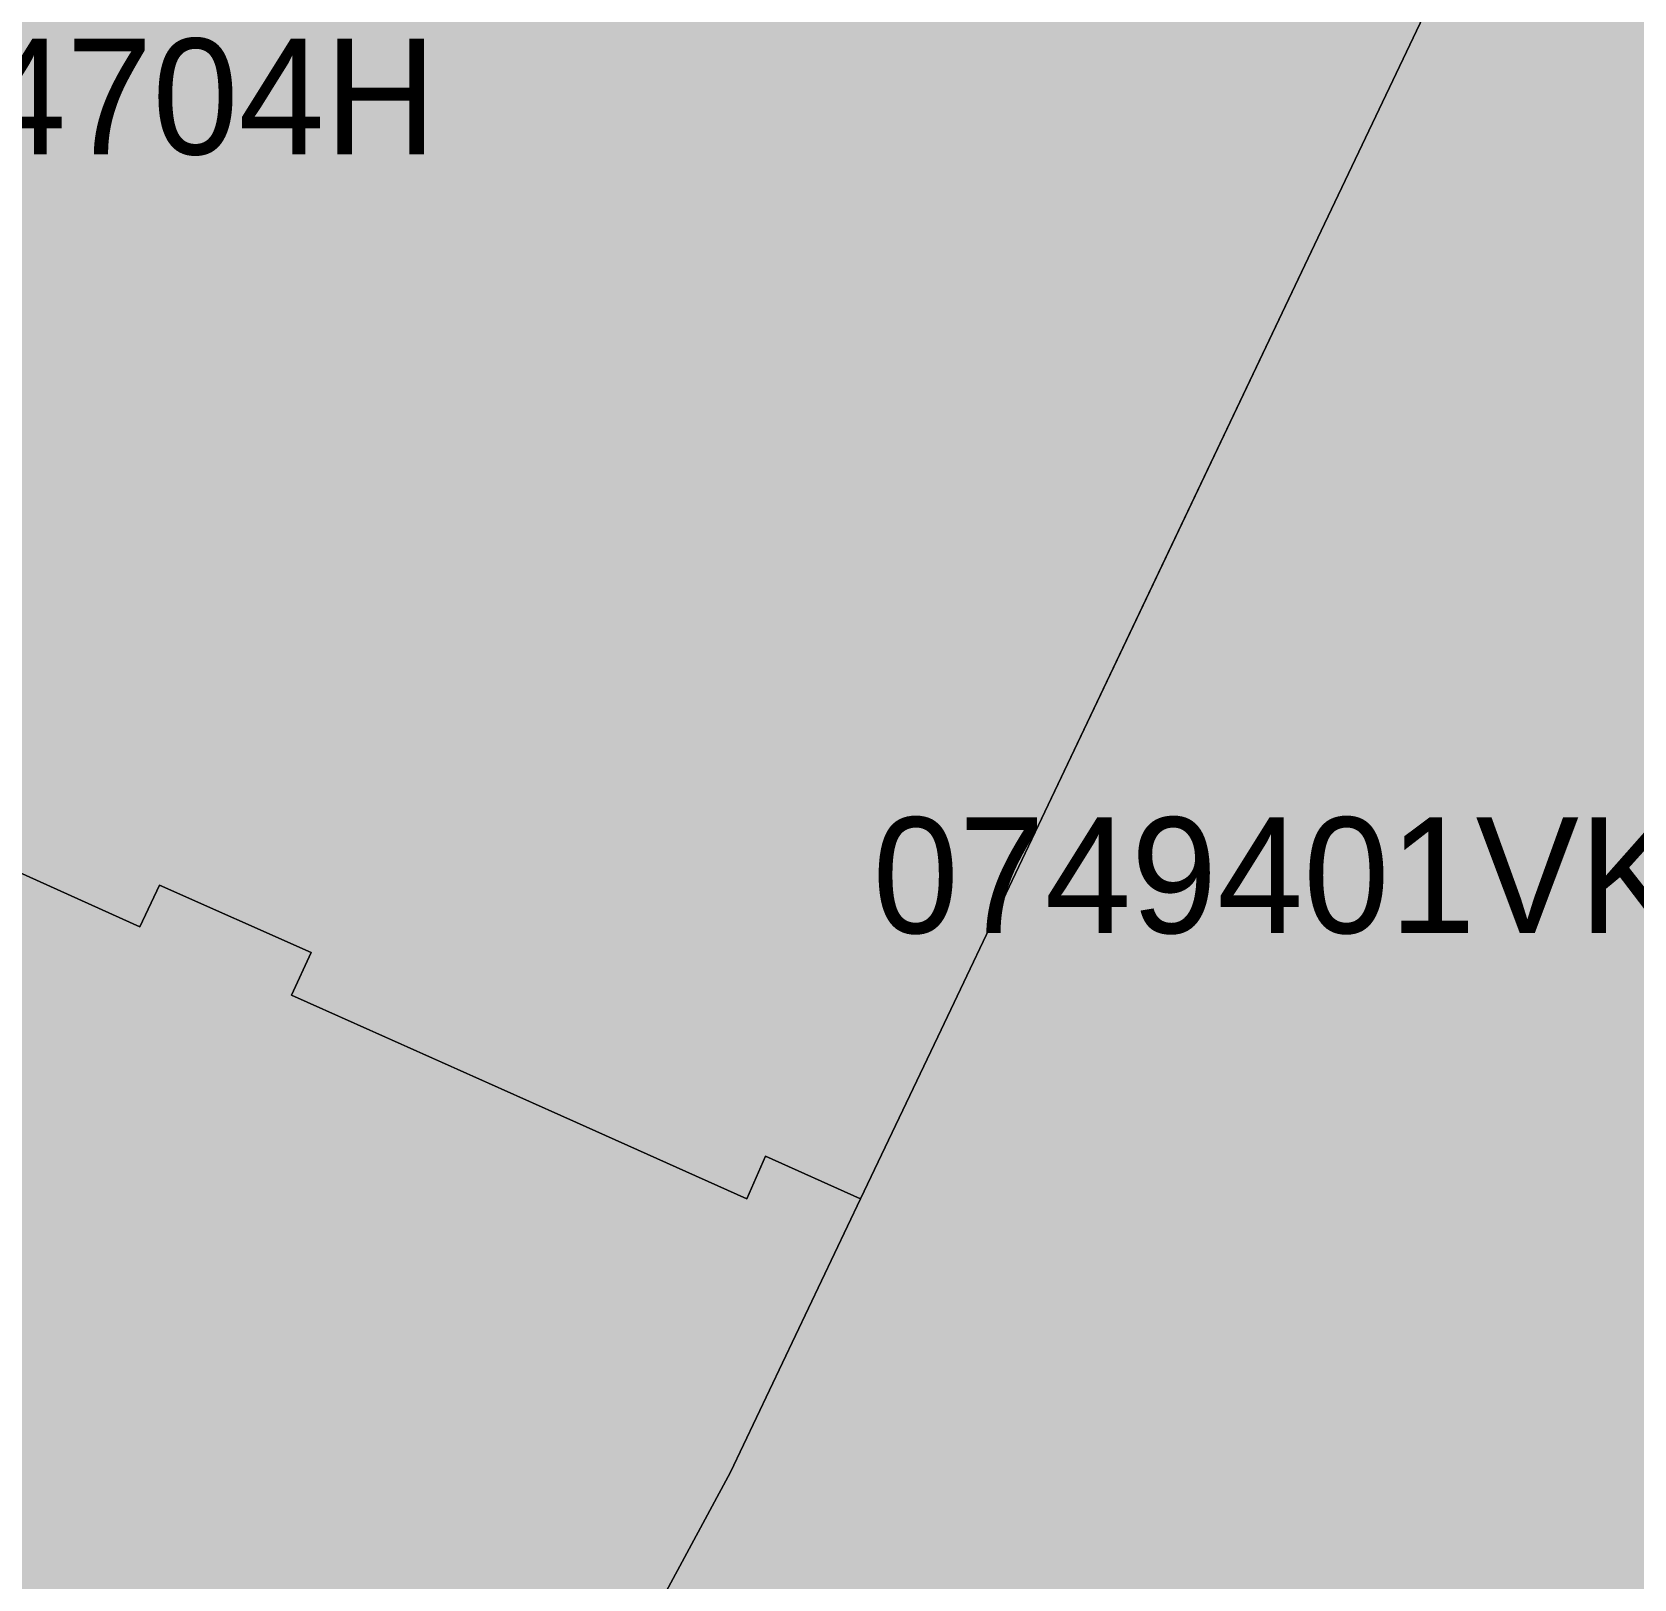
# Model space of a CAD drawing. Header units: metres. Extents: x -6 to 1255, y -2 to 532.
# Drawn here: x 961.93 to 975.76, y 309.59 to 322.95 of the extents above; entities that cross this region are included whole.
import ezdxf

# ---------------------------------------------------------------- set-up
doc = ezdxf.new("R2010")
doc.units = ezdxf.units.M
doc.header["$MEASUREMENT"] = 0
for name, color, linetype, lineweight, true_color in [('TPX_BUILDINGS', 7, 'CONTINUOUS', 0, 0x000000), ('TPX_BUILDINGS_HATCH', 7, 'CONTINUOUS', 0, 0xf0f0f0), ('TPX_BUILDINGS_SHADOWS_HATCH', 7, 'CONTINUOUS', 0, 0x000000), ('TPX_BUILDINGS_SHADOWS_OUTLINES', 7, 'CONTINUOUS', 0, 0x000000), ('TPX_CADASTRES', 7, 'CONTINUOUS', 0, 0x646464), ('TPX_CADASTRES_TEXT', 7, 'CONTINUOUS', 0, 0x000000)]:
    doc.layers.add(name, color=color, linetype=linetype, lineweight=lineweight, true_color=true_color)

msp = doc.modelspace()

# ---------------------------------------------------------------- hatches: boundary and pattern name
at = {"layer": 'TPX_BUILDINGS_HATCH'}
for points in [[(944.299, 331.915), (943.11, 329.724), (951.599, 325.662), (952.43, 325.264), (953.85, 324.584), (960.17, 321.554), (958.99, 319.164), (958.93, 319.034), (958.28, 317.714), (959.1, 317.344), (958.94, 316.984), (960.4, 316.324), (961.55, 315.814), (962.86, 315.224), (963.03, 315.584), (964.34, 315.004), (964.17, 314.634), (965.6, 313.994), (966.63, 313.534), (968.1, 312.874), (968.26, 313.244), (969.08, 312.874), (969.75, 314.274), (970.42, 315.684), (971.609, 318.184), (973.03, 321.174), (975.53, 326.424), (974.688, 326.801), (974.9, 327.254), (973.43, 327.914), (973.25, 327.445), (972.429, 327.813), (972.168, 327.93), (972.38, 328.414), (970.92, 329.074), (970.71, 328.583), (969.599, 329.081), (969.82, 329.564), (968.36, 330.224), (968.14, 329.735), (967.058, 330.219), (967.28, 330.704), (965.82, 331.364), (965.599, 330.873), (962.209, 332.392), (962.37, 332.754), (960.09, 333.784), (959.93, 333.414), (957.099, 334.682), (957.3, 335.134), (955.84, 335.794), (955.641, 335.335), (954.538, 335.83), (954.7, 336.194), (952.42, 337.214), (952.25, 336.855), (951.201, 337.325), (951.41, 337.784), (949.95, 338.434), (949.742, 337.978), (948.01, 338.754), (946.723, 336.383), (946.37, 336.574), (945.51, 334.994), (945.861, 334.794), (945.157, 333.496), (944.81, 333.684), (943.95, 332.104), (944.299, 331.915)], [(967.96, 310.514), (966.65, 308.084), (969.51, 307.484), (969.75, 307.424), (973.57, 306.414), (974.47, 306.174), (976, 305.774), (979.89, 315.684), (982.57, 322.524), (982.18, 323.594), (979.22, 324.854), (975.53, 326.424), (973.03, 321.174), (971.609, 318.184), (970.42, 315.684), (969.75, 314.274), (969.08, 312.874), (967.96, 310.514)]]:
    msp.add_hatch(color=256, dxfattribs=at).paths.add_polyline_path(points)
at = {"layer": 'TPX_BUILDINGS_SHADOWS_HATCH'}
msp.add_hatch(color=256, dxfattribs=at).paths.add_polyline_path([(957.27, 315.684), (953.7, 306.924), (957.909, 305.681), (956.73, 302.904), (957.506, 302.545), (957.18, 301.694), (960.18, 300.656), (961.177, 303.338), (960.313, 303.629), (960.847, 305.062), (961.18, 304.994), (964.99, 304.434), (966.29, 307.424), (966.65, 308.084), (967.96, 310.514), (969.08, 312.874), (968.26, 313.244), (968.1, 312.874), (966.63, 313.534), (964.17, 314.634), (964.34, 315.004), (963.03, 315.584), (962.86, 315.224), (961.55, 315.814), (960.4, 316.324), (958.94, 316.984), (959.1, 317.344), (958.28, 317.714), (958.93, 319.034), (956.8, 320.084), (955.99, 318.374), (958.07, 317.304), (957.27, 315.684)])

# ---------------------------------------------------------------- linework, layer by layer
at = {"layer": 'TPX_BUILDINGS', "elevation": 0.042}
msp.add_lwpolyline([(961.55, 315.814), (962.86, 315.224), (963.03, 315.584), (964.34, 315.004), (964.17, 314.634), (965.6, 313.994), (966.63, 313.534), (968.1, 312.874), (968.26, 313.244), (969.08, 312.874), (969.75, 314.274), (970.42, 315.684), (971.609, 318.184), (973.03, 321.174), (975.53, 326.424)], dxfattribs=at)
msp.add_lwpolyline([(967.96, 310.514), (966.65, 308.084), (969.51, 307.484), (969.75, 307.424), (973.57, 306.414), (974.47, 306.174), (976, 305.774), (979.89, 315.684), (982.57, 322.524), (982.18, 323.594), (979.22, 324.854), (975.53, 326.424), (973.03, 321.174), (971.609, 318.184), (970.42, 315.684), (969.75, 314.274), (969.08, 312.874)], close=True, dxfattribs=at)
at = {"layer": 'TPX_BUILDINGS_SHADOWS_OUTLINES', "elevation": 0.039}
msp.add_lwpolyline([(961.18, 304.994), (964.99, 304.434), (966.29, 307.424), (966.65, 308.084), (967.96, 310.514), (969.08, 312.874), (968.26, 313.244), (968.1, 312.874), (966.63, 313.534), (964.17, 314.634), (964.34, 315.004), (963.03, 315.584), (962.86, 315.224), (961.55, 315.814)], dxfattribs=at)
at = {"layer": 'TPX_CADASTRES', "elevation": 0.024}
for points in [[(948.01, 338.755), (943.11, 329.725), (952.43, 325.265), (953.85, 324.585), (960.17, 321.555), (958.99, 319.165), (958.93, 319.035), (958.28, 317.715), (958.07, 317.305), (957.27, 315.685), (953.7, 306.925), (958.07, 305.634), (961.18, 304.994), (964.99, 304.434), (966.29, 307.424), (966.65, 308.084), (967.96, 310.514), (969.08, 312.874), (969.75, 314.274), (970.42, 315.684), (973.03, 321.174), (975.53, 326.424)], [(967.96, 310.514), (966.65, 308.084), (969.51, 307.484), (969.75, 307.424), (973.57, 306.414), (974.47, 306.174), (976, 305.774), (979.89, 315.684), (982.57, 322.524), (982.18, 323.594), (979.22, 324.854), (975.53, 326.424), (973.03, 321.174), (970.42, 315.684), (969.75, 314.274), (969.08, 312.874)]]:
    msp.add_lwpolyline(points, close=True, dxfattribs=at)

# ---------------------------------------------------------------- texts
at = {"layer": 'TPX_CADASTRES_TEXT'}
for s, p in [('0749418VK4704H', (954.491, 321.895, 0.024)), ('0749401VK4704H', (969.186, 315.17, 0.024))]:
    msp.add_text(s, height=1, dxfattribs=at).set_placement(p)

doc.saveas('drawing.dxf')
